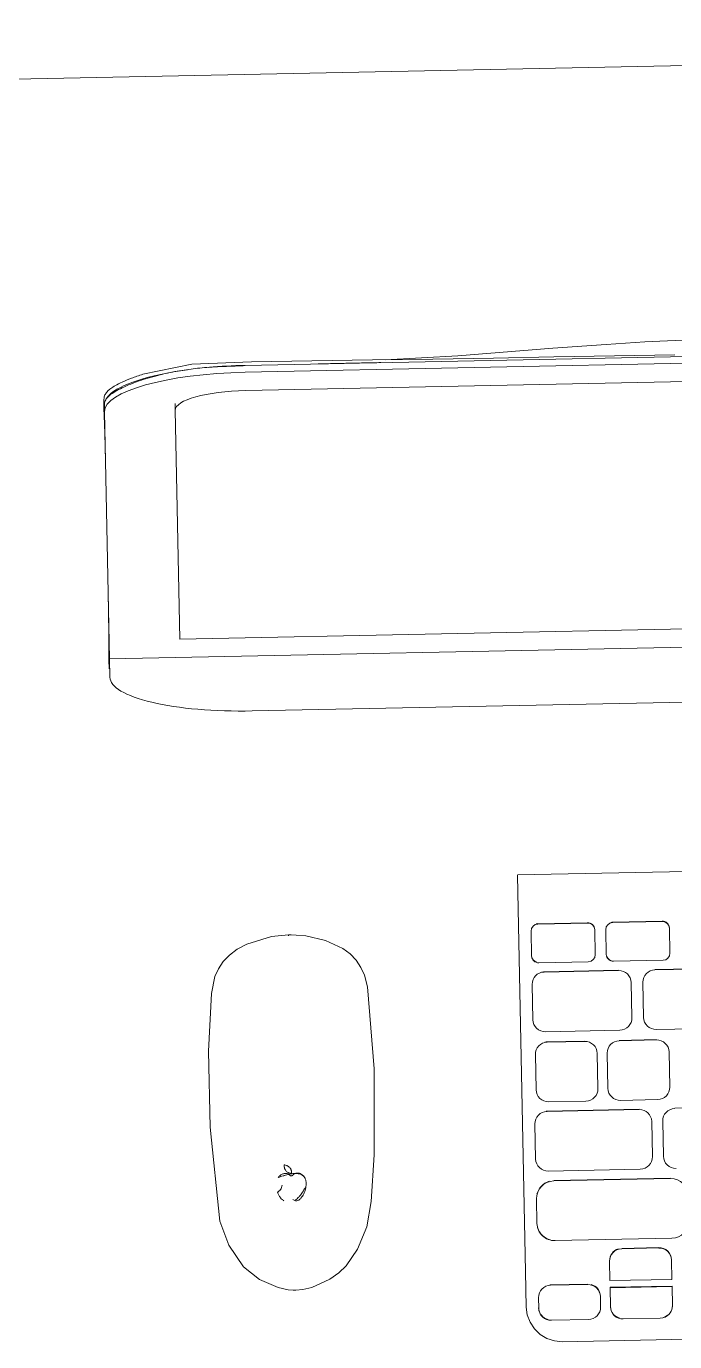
# Model space of a CAD drawing. Header units: metres. Extents: x -71 to 881, y -503 to 661.
# Drawn here: x 204.7921 to 204.9753, y -243.2689 to -242.8971 of the extents above; entities that cross this region are included whole.
import ezdxf

# ---------------------------------------------------------------- set-up
doc = ezdxf.new("R2010")
doc.units = ezdxf.units.M
doc.layers.add('07. Mobiliário', color=51, linetype='Continuous', lineweight=5)

msp = doc.modelspace()

# ---------------------------------------------------------------- linework, layer by layer
at = {"layer": '07. Mobiliário'}
msp.add_line((202.91479, -242.94997), (205.52692, -242.89713), dxfattribs=at)
at = {"layer": '07. Mobiliário', "lineweight": 5}
for p, q in [((205.30182, -242.98388), (204.85391, -242.99295)), ((204.85395, -242.99488), (205.30186, -242.98582)), ((204.85406, -243.00005), (205.30196, -242.99099)), ((205.30196, -242.99099), (204.85406, -243.00005)), ((204.81417, -243.00604), (204.81413, -243.00411)), ((204.83416, -243.00563), (204.83413, -243.0037)), ((204.81558, -243.0759), (204.81417, -243.00604)), ((204.83547, -243.07032), (204.83416, -243.00563)), ((204.83416, -243.00563), (204.83547, -243.07032)), ((205.32337, -243.06045), (204.83547, -243.07032)), ((204.83547, -243.07032), (205.32337, -243.06045)), ((205.34347, -243.06522), (204.81558, -243.0759)), ((204.81558, -243.0759), (205.34347, -243.06522)), ((204.8154, -243.07624), (204.81543, -243.07732)), ((204.81569, -243.08108), (204.81558, -243.0759)), ((205.3038, -243.08156), (204.85589, -243.09062)), ((204.93084, -243.13697), (205.23078, -243.1309)), ((204.93084, -243.13699), (204.93104, -243.14662)), ((204.93104, -243.14663), (204.93311, -243.24907)), ((204.97174, -243.15002), (204.95774, -243.1503)), ((204.93482, -243.15984), (204.93468, -243.15285)), ((204.95064, -243.15045), (204.93664, -243.15073)), ((204.93664, -243.15083), (204.95064, -243.15055)), ((204.95268, -243.15249), (204.95282, -243.15948)), ((204.95593, -243.15941), (204.95578, -243.15243)), ((204.95774, -243.1504), (204.97174, -243.15012)), ((204.97378, -243.15206), (204.97392, -243.15905)), ((204.97196, -243.16107), (204.95797, -243.16136)), ((204.95086, -243.1615), (204.93686, -243.16178)), ((204.95941, -243.16387), (204.93837, -243.1643)), ((204.93837, -243.1644), (204.95941, -243.16397)), ((204.98021, -243.16346), (204.96966, -243.16367)), ((204.96967, -243.16377), (204.98021, -243.16356)), ((204.93499, -243.16789), (204.93498, -243.16779)), ((204.93519, -243.17786), (204.93499, -243.16789)), ((204.96298, -243.16727), (204.96298, -243.16737)), ((204.96298, -243.16737), (204.96318, -243.17729)), ((204.96628, -243.16727), (204.96628, -243.16717)), ((204.96648, -243.17723), (204.96628, -243.16727)), ((204.95975, -243.18084), (204.93876, -243.18126)), ((204.98055, -243.18042), (204.97005, -243.18063)), ((204.94981, -243.1839), (204.93927, -243.18411)), ((204.93927, -243.18421), (204.94982, -243.184)), ((204.97011, -243.18349), (204.95957, -243.1837)), ((204.95957, -243.1838), (204.97011, -243.18359)), ((204.97368, -243.18689), (204.97368, -243.18699)), ((204.97368, -243.18699), (204.97388, -243.19691)), ((204.93589, -243.18771), (204.93589, -243.18761)), ((204.93609, -243.19767), (204.93589, -243.18771)), ((204.95338, -243.1873), (204.95339, -243.1874)), ((204.95339, -243.1874), (204.95359, -243.19732)), ((204.95618, -243.1873), (204.95618, -243.1872)), ((204.95639, -243.19726), (204.95618, -243.1873)), ((204.95016, -243.20086), (204.93966, -243.20107)), ((204.97045, -243.20045), (204.95996, -243.20066)), ((204.96525, -243.20315), (204.93921, -243.20368)), ((204.93921, -243.20378), (204.96525, -243.20325)), ((204.9858, -243.20269), (204.97526, -243.20291)), ((204.93578, -243.20732), (204.93578, -243.20722)), ((204.93598, -243.21724), (204.93578, -243.20732)), ((204.96877, -243.20651), (204.96878, -243.20661)), ((204.96878, -243.20661), (204.96898, -243.21657)), ((204.97188, -243.2065), (204.97187, -243.2064)), ((204.97208, -243.21647), (204.97188, -243.2065)), ((204.96555, -243.22012), (204.93955, -243.22064)), ((204.9741, -243.22268), (204.94111, -243.22335)), ((204.94111, -243.22345), (204.9741, -243.22278)), ((204.93621, -243.22851), (204.93621, -243.22841)), ((204.93635, -243.23545), (204.93621, -243.22851)), ((204.97444, -243.23964), (204.94145, -243.24031)), ((204.9708, -243.24229), (204.9603, -243.2425)), ((204.9603, -243.2426), (204.9708, -243.24238)), ((204.95687, -243.24614), (204.95687, -243.24604)), ((204.95698, -243.2516), (204.95687, -243.24614)), ((204.97437, -243.24569), (204.97437, -243.24579)), ((204.97437, -243.24579), (204.97448, -243.25125)), ((204.93311, -243.24907), (204.93331, -243.25907)), ((204.95072, -243.25261), (204.9402, -243.25282)), ((204.94021, -243.25292), (204.95072, -243.2527)), ((204.97448, -243.25125), (204.95698, -243.2516)), ((204.97452, -243.25315), (204.95702, -243.2535)), ((204.95702, -243.2536), (204.97452, -243.25325)), ((204.95702, -243.2536), (204.95702, -243.2535)), ((204.95713, -243.25904), (204.95702, -243.2536)), ((204.97452, -243.25315), (204.97452, -243.25325)), ((204.97452, -243.25325), (204.97463, -243.25868)), ((204.93678, -243.25646), (204.93677, -243.25636)), ((204.93684, -243.25941), (204.93678, -243.25646)), ((204.95427, -243.25599), (204.95427, -243.25609)), ((204.95427, -243.25609), (204.95433, -243.25905)), ((204.9509, -243.2626), (204.94041, -243.26281)), ((204.94351, -243.26886), (205.22345, -243.2632)), ((204.9712, -243.26223), (204.9607, -243.26244))]:
    msp.add_line(p, q, dxfattribs=at)
at = {"layer": '07. Mobiliário', "lineweight": 5, "flags": 128}
for points in [[(204.8935, -242.99138), (204.91403, -242.99028), (204.94087, -242.98811), (204.95587, -242.98701), (204.96679, -242.98634), (204.98825, -242.98532), (205.03473, -242.98413), (205.2341, -242.98336), (205.2622, -242.98392)], [(204.97532, -242.98994), (204.95823, -242.99026), (204.94114, -242.99057), (204.92405, -242.99087), (204.90696, -242.99116), (204.88986, -242.99143), (204.87278, -242.99171), (204.85568, -242.99198), (204.83881, -242.99258), (204.825, -242.99547)], [(204.81397, -243.00376), (204.81397, -243.00396), (204.81401, -243.00562)], [(204.86617, -243.15392), (204.86139, -243.15438), (204.85433, -243.15649), (204.85165, -243.15795), (204.84945, -243.15962), (204.84772, -243.16145), (204.84636, -243.16348), (204.84535, -243.1657), (204.84438, -243.17042), (204.84357, -243.18672), (204.84403, -243.20824), (204.84677, -243.23485), (204.84928, -243.24162), (204.85344, -243.24774), (204.85791, -243.25127), (204.86321, -243.25359), (204.86602, -243.25418), (204.86744, -243.25431), (204.8682, -243.25432)], [(204.8682, -243.25432), (204.87019, -243.25413), (204.87277, -243.25352), (204.87787, -243.25117), (204.88036, -243.2494), (204.88247, -243.2474), (204.88568, -243.24276), (204.88824, -243.23641), (204.88954, -243.22921), (204.89033, -243.21603), (204.89033, -243.19172), (204.88847, -243.16856), (204.88762, -243.16526), (204.88661, -243.16309), (204.88523, -243.16106), (204.88353, -243.15928), (204.88154, -243.15778), (204.8766, -243.15544), (204.87107, -243.1542), (204.86829, -243.15396), (204.8669, -243.15392), (204.86617, -243.15392)], [(204.94351, -243.26886), (204.94128, -243.26866), (204.93915, -243.26796), (204.93723, -243.26681), (204.93562, -243.26526), (204.93439, -243.26339), (204.93361, -243.26129), (204.93331, -243.25907)]]:
    msp.add_lwpolyline(points, dxfattribs=at)
at = {"layer": '07. Mobiliário', "lineweight": 5, "extrusion": (0, 0, -1)}
for centre, major_axis, ratio, start_param, end_param in [((204.85412, -243.0033), (-0.03999, -0.00081), 0.258819, 1.308997, 1.570796), ((204.85416, -243.00523), (-0.03999, -0.00081), 0.258819, 0, 1.570796), ((204.85412, -243.0033), (-0.03999, -0.00081), 0.258819, 0.261799, 1.151282), ((204.85416, -243.00523), (-0.02, -0.0004), 0.258819, 0, 1.570796), ((204.85416, -243.00523), (-0.02, -0.0004), 0.258819, 0, 1.570796), ((204.85412, -243.0033), (-0.03999, -0.00081), 0.258819, 0, 0.258223), ((204.85568, -243.08027), (0.03999, 0.00081), 0.258819, 1.570796, 3.141593), ((204.97178, -243.152), (-0.002, -0.00004), 0.992229, 1.570796, 3.141593), ((204.93668, -243.15281), (-0.002, -0.00004), 0.992229, 0, 1.570796), ((204.93668, -243.15271), (0.002, 0.00004), 0.992229, 4.45059, 4.712389), ((204.95068, -243.15243), (-0.002, -0.00004), 0.992229, 1.570796, 3.141593), ((204.95068, -243.15253), (-0.002, -0.00004), 0.992229, 1.570796, 3.141593), ((204.95778, -243.15239), (-0.002, -0.00004), 0.992229, 0, 1.570796), ((204.95778, -243.15229), (0.002, 0.00004), 0.992229, 4.45059, 4.712389), ((204.97178, -243.1521), (0.002, 0.00004), 0.992229, 4.712389, 6.283185), ((204.93682, -243.1597), (-0.002, -0.00004), 0.992229, 4.974188, 6.283185), ((204.93682, -243.1598), (0.002, 0.00004), 0.992229, 1.570796, 3.141593), ((204.95082, -243.15952), (-0.002, -0.00004), 0.992229, 3.141593, 4.712389), ((204.95792, -243.15927), (-0.002, -0.00004), 0.992229, 4.974188, 6.283185), ((204.95793, -243.15937), (0.002, 0.00004), 0.992229, 1.570796, 3.141593), ((204.97192, -243.15909), (-0.002, -0.00004), 0.992229, 3.141593, 4.712389), ((204.93844, -243.16782), (0.00345, 0.00007), 0.992229, 3.141593, 4.712389), ((204.93844, -243.16772), (-0.00345, -0.00007), 0.992229, 1.520519, 1.570796), ((204.95948, -243.16744), (0.0035, 0.00007), 0.992229, 4.712389, 6.283185), ((204.96974, -243.1672), (0.00345, 0.00007), 0.992229, 3.141593, 4.712389), ((204.93869, -243.17779), (0.0035, 0.00007), 0.992229, 1.570796, 3.141593), ((204.95968, -243.17736), (-0.0035, -0.00007), 0.992229, 3.141593, 4.712389), ((204.96998, -243.17716), (0.0035, 0.00007), 0.992229, 1.570796, 3.141593), ((204.93934, -243.18764), (-0.00345, -0.00007), 0.992229, 0, 1.570796), ((204.93934, -243.18754), (-0.00345, -0.00007), 0.992229, 1.373366, 1.570796), ((204.94989, -243.18747), (0.0035, 0.00007), 0.992229, 4.712389, 6.283185), ((204.95964, -243.18723), (-0.00345, -0.00007), 0.992229, 0, 1.570796), ((204.97018, -243.18706), (0.0035, 0.00007), 0.992229, 4.712389, 6.283185), ((204.93959, -243.1976), (-0.0035, -0.00007), 0.992229, 4.712389, 6.283185), ((204.95009, -243.19739), (-0.0035, -0.00007), 0.992229, 3.141593, 4.712389), ((204.95989, -243.19719), (0.0035, 0.00007), 0.992229, 1.570796, 3.141593), ((204.97038, -243.19698), (-0.0035, -0.00007), 0.992229, 3.141593, 4.712389), ((204.93928, -243.20725), (0.0035, 0.00007), 0.992229, 3.141593, 4.712389), ((204.93928, -243.20715), (-0.0035, -0.00007), 0.992229, 1.508034, 1.570796), ((204.96532, -243.20668), (0.00345, 0.00007), 0.992229, 4.712389, 6.283185), ((204.97533, -243.20643), (-0.00345, -0.00007), 0.992229, 0, 1.570796), ((204.96548, -243.21664), (-0.0035, -0.00007), 0.992229, 3.141593, 4.712389), ((204.97558, -243.2164), (0.0035, 0.00007), 0.992229, 1.570796, 3.141593), ((204.93948, -243.21717), (0.0035, 0.00007), 0.992229, 1.570796, 3.141593), ((204.94121, -243.22841), (-0.005, -0.0001), 0.992229, 0, 1.570796), ((204.94121, -243.22831), (-0.005, -0.0001), 0.992229, 0.261799, 1.308997), ((204.9742, -243.22774), (0.005, 0.0001), 0.992229, 4.712389, 6.283185), ((204.94135, -243.23535), (0.005, 0.0001), 0.992229, 1.570796, 3.141593), ((204.97434, -243.23468), (-0.005, -0.0001), 0.992229, 3.141593, 4.712389), ((204.94135, -243.23525), (-0.005, -0.0001), 0.992229, 4.974188, 6.021386), ((204.96037, -243.24607), (-0.0035, -0.00007), 0.992229, 0, 1.570751), ((204.96037, -243.24597), (-0.0035, -0.00007), 0.992229, 0, 1.308959), ((204.97087, -243.24576), (0.0035, 0.00007), 0.992229, 4.712343, 6.283185), ((204.97087, -243.24586), (-0.0035, -0.00007), 0.992229, 1.570751, 3.141593), ((204.94028, -243.25639), (-0.0035, -0.00007), 0.992229, 0, 1.570796), ((204.94027, -243.25629), (-0.0035, -0.00007), 0.992229, 1.508034, 1.570796), ((204.95079, -243.25616), (0.00348, 0.00007), 0.992229, 4.712389, 6.283185), ((204.95079, -243.25606), (0.00348, 0.00007), 0.992229, 4.974188, 6.283185), ((204.94033, -243.25924), (0.0035, 0.00007), 0.992229, 1.832596, 3.141593), ((204.94034, -243.25934), (0.0035, 0.00007), 0.992229, 1.570796, 3.141593), ((204.95083, -243.25912), (-0.0035, -0.00007), 0.992229, 3.141593, 4.712389), ((204.96063, -243.25887), (0.0035, 0.00007), 0.992229, 1.832596, 3.141593), ((204.96063, -243.25897), (0.0035, 0.00007), 0.992229, 1.570796, 3.141593), ((204.97113, -243.25876), (-0.0035, -0.00007), 0.992229, 3.141593, 4.712389), ((204.97113, -243.25866), (-0.0035, -0.00007), 0.992229, 3.141593, 4.45059)]:
    msp.add_ellipse(centre, major_axis=major_axis, ratio=ratio, start_param=start_param, end_param=end_param, dxfattribs=at)
at = {"layer": '07. Mobiliário', "lineweight": 5}
for points, knots in [([(204.85331, -242.99306), (204.85232, -242.99309), (204.85005, -242.99317), (204.84682, -242.99329), (204.84377, -242.99346), (204.84107, -242.99369), (204.83864, -242.99398), (204.83608, -242.99436), (204.83339, -242.99484), (204.8297, -242.99563), (204.82689, -242.99639), (204.82507, -242.99698)], [0.93690845, 0.93690845, 0.93690845, 0.93690845, 0.94181034, 0.94827586, 0.95474138, 0.9612069, 0.96767241, 0.97413793, 0.98060345, 0.98706897, 1, 1, 1, 1]), ([(204.89224, -242.99217), (204.89076, -242.9922), (204.88782, -242.99226), (204.88349, -242.99235), (204.87983, -242.99243), (204.87686, -242.99249), (204.87532, -242.99252), (204.87457, -242.99254)], [0.86206897, 0.86206897, 0.86206897, 0.86206897, 0.87068966, 0.87931034, 0.88793103, 0.89224138, 0.89655172, 0.89655172, 0.89655172, 0.89655172]), ([(204.825, -242.99547), (204.82384, -242.99583), (204.82168, -242.99659), (204.81908, -242.99768), (204.81715, -242.99867), (204.81581, -242.99952), (204.81506, -243.00017), (204.81466, -243.00064), (204.81439, -243.00107), (204.81417, -243.00156), (204.81402, -243.00221), (204.81396, -243.00294), (204.81396, -243.00348), (204.81397, -243.00376), (204.81397, -243.00376)], [0, 0, 0, 0, 0.0147059, 0.0294118, 0.0441176, 0.0588235, 0.0735294, 0.0882353, 0.1029412, 0.1176471, 0.1323529, 0.1470588, 0.1617647, 0.1620737, 0.1620737, 0.1620737, 0.1620737]), ([(204.82507, -242.99698), (204.82314, -242.9976), (204.82042, -242.99865), (204.81756, -243.00009), (204.81591, -243.00114), (204.81478, -243.00215), (204.81419, -243.00322), (204.814, -243.00442), (204.814, -243.00572), (204.81406, -243.00693), (204.8141, -243.00804), (204.81414, -243.00892), (204.81416, -243.00965), (204.81418, -243.01023), (204.8142, -243.01084), (204.81423, -243.01161), (204.81426, -243.01254), (204.81429, -243.01363), (204.81432, -243.01475), (204.81435, -243.0159), (204.81438, -243.01703), (204.8144, -243.01815), (204.81442, -243.0189), (204.81443, -243.01928)], [0, 0, 0, 0, 0.025, 0.0375, 0.05, 0.0625, 0.075, 0.0875, 0.1, 0.1125, 0.125, 0.1375, 0.14375, 0.15, 0.15625, 0.1625, 0.175, 0.1875, 0.2, 0.2125, 0.225, 0.2375, 0.25, 0.25, 0.25, 0.25]), ([(204.81518, -243.05607), (204.8152, -243.05763), (204.81525, -243.05995), (204.81529, -243.06266), (204.81531, -243.0642), (204.81533, -243.06536), (204.81535, -243.06652), (204.81536, -243.06766), (204.81538, -243.06879), (204.81539, -243.06995), (204.8154, -243.07108), (204.81541, -243.07219), (204.81542, -243.07329), (204.81542, -243.07443), (204.81542, -243.07554), (204.81542, -243.07658), (204.81543, -243.07762), (204.81546, -243.07832), (204.8155, -243.07867)], [0.65, 0.65, 0.65, 0.65, 0.7, 0.725, 0.7375, 0.75, 0.7625, 0.775, 0.7875, 0.8, 0.8125, 0.825, 0.8375, 0.85, 0.8625, 0.875, 0.8875, 0.9, 0.9, 0.9, 0.9]), ([(204.86617, -243.15392), (204.86617, -243.15392), (204.86618, -243.15396), (204.86618, -243.15411), (204.86618, -243.15417)], [-0.8786399, -0.8786399, -0.8786399, -0.8786399, -0.5, 0, 0, 0, 0]), ([(204.86698, -243.22136), (204.86689, -243.22135), (204.86673, -243.22131), (204.86648, -243.22124), (204.86626, -243.22116), (204.86598, -243.22103), (204.86568, -243.22084), (204.86539, -243.22055), (204.8652, -243.22027), (204.86508, -243.22001), (204.86501, -243.2198), (204.86495, -243.21959), (204.86491, -243.21927), (204.8649, -243.21904), (204.8649, -243.21884)], [0, 0, 0, 0, 0.0625, 0.125, 0.1875, 0.25, 0.375, 0.5, 0.625, 0.6875, 0.75, 0.8125, 0.875, 1, 1, 1, 1]), ([(204.8649, -243.21884), (204.8652, -243.21891), (204.86579, -243.21907), (204.86654, -243.21962), (204.86695, -243.22025), (204.86702, -243.22089), (204.867, -243.22121), (204.86698, -243.22136)], [0, 0, 0, 0, 0.25, 0.5, 0.75, 0.875, 1, 1, 1, 1]), ([(204.86698, -243.22136), (204.86682, -243.22134), (204.86651, -243.22127), (204.86604, -243.22111), (204.86568, -243.22087), (204.86529, -243.22045), (204.86498, -243.21973), (204.86492, -243.21914), (204.8649, -243.21884)], [0, 0, 0, 0, 0.125, 0.25, 0.375, 0.5, 0.75, 1, 1, 1, 1]), ([(204.86673, -243.21995), (204.86677, -243.22), (204.86682, -243.22011), (204.86689, -243.22028), (204.86695, -243.22045), (204.867, -243.22069), (204.86703, -243.22099), (204.867, -243.22122), (204.86698, -243.22136)], [0.6, 0.6, 0.6, 0.6, 0.65, 0.7, 0.75, 0.8, 0.9, 1, 1, 1, 1]), ([(204.86324, -243.22245), (204.86342, -243.22222), (204.86384, -243.22179), (204.86443, -243.22146), (204.86494, -243.22135), (204.86537, -243.22131), (204.86578, -243.22136), (204.86612, -243.22151), (204.86635, -243.22167), (204.86651, -243.22181), (204.86665, -243.22191), (204.86682, -243.22202), (204.86699, -243.22205), (204.86714, -243.22197), (204.86727, -243.22186), (204.86739, -243.22174), (204.86751, -243.22163), (204.86772, -243.22147), (204.86801, -243.22134), (204.86834, -243.22124), (204.8686, -243.22121), (204.86884, -243.22121), (204.86905, -243.22124), (204.86931, -243.2213), (204.86959, -243.22141), (204.86987, -243.22158), (204.87012, -243.22178), (204.87042, -243.22207), (204.87069, -243.22243), (204.8709, -243.22285), (204.87101, -243.22317), (204.87108, -243.22351), (204.87112, -243.22398), (204.87113, -243.22463), (204.87108, -243.22515), (204.87103, -243.2254)], [0, 0, 0, 0, 0.0178571, 0.0357143, 0.0446429, 0.0535714, 0.0625, 0.0714286, 0.0803571, 0.0848214, 0.0892857, 0.09375, 0.0982143, 0.1026786, 0.1071429, 0.1116071, 0.1160714, 0.1205357, 0.1339286, 0.1428571, 0.1517857, 0.1607143, 0.1696429, 0.1785714, 0.1964286, 0.2142857, 0.2321429, 0.25, 0.2857143, 0.3035714, 0.3214286, 0.3392857, 0.3571429, 0.3928571, 0.4285638, 0.4285638, 0.4285638, 0.4285638]), ([(204.86324, -243.22245), (204.86351, -243.22237), (204.86397, -243.2222), (204.86454, -243.22204), (204.86499, -243.22192), (204.86543, -243.2218), (204.86595, -243.22165), (204.86654, -243.2215), (204.86709, -243.22139), (204.8676, -243.22133), (204.86808, -243.22132), (204.86851, -243.22134), (204.86904, -243.2214), (204.8695, -243.22151), (204.86988, -243.22169), (204.87023, -243.22191), (204.87051, -243.22218), (204.87072, -243.22246), (204.8708, -243.22258), (204.87083, -243.22262)], [0, 0, 0, 0, 0.0208333, 0.0416667, 0.0520833, 0.0625, 0.0833333, 0.1041667, 0.125, 0.1458333, 0.1666667, 0.1875, 0.2083333, 0.25, 0.2708333, 0.2916667, 0.3333333, 0.3541667, 0.3622984, 0.3622984, 0.3622984, 0.3622984]), ([(204.86304, -243.22662), (204.86311, -243.22659), (204.86323, -243.22651), (204.86346, -243.22635), (204.8637, -243.22612), (204.86396, -243.22578), (204.86411, -243.22552), (204.86416, -243.22539)], [0, 0, 0, 0, 0.0416667, 0.0833333, 0.1666667, 0.25, 0.3333333, 0.3333333, 0.3333333, 0.3333333]), ([(204.86484, -243.22903), (204.86483, -243.22902), (204.86477, -243.22899), (204.86461, -243.22889), (204.86428, -243.22865), (204.86386, -243.22821), (204.86342, -243.22751), (204.86317, -243.22693), (204.86304, -243.22662)], [0.8417478, 0.8417478, 0.8417478, 0.8417478, 0.84375, 0.8541667, 0.875, 0.9166667, 0.9583333, 1, 1, 1, 1]), ([(204.87104, -243.22507), (204.87098, -243.22519), (204.87083, -243.22547), (204.87053, -243.22598), (204.87016, -243.22656), (204.86973, -243.22716), (204.86934, -243.22765), (204.86902, -243.228), (204.86871, -243.22832), (204.86835, -243.22864), (204.8681, -243.22884), (204.86799, -243.22893)], [0.5045827, 0.5045827, 0.5045827, 0.5045827, 0.5208333, 0.5416667, 0.5625, 0.5833333, 0.6041667, 0.6145833, 0.625, 0.6458333, 0.663405, 0.663405, 0.663405, 0.663405])]:
    msp.add_open_spline(points, degree=3, knots=knots, dxfattribs=at)
for points in [[(204.86617, -243.15393), (204.86617, -243.15392), (204.86617, -243.15392), (204.86617, -243.15392)], [(204.86561, -243.21905), (204.86566, -243.21907), (204.86577, -243.21913), (204.86594, -243.21921), (204.86609, -243.21931), (204.86619, -243.21938), (204.86624, -243.21942)], [(204.86304, -243.22662), (204.86337, -243.22641), (204.86405, -243.2259), (204.8643, -243.22504), (204.86432, -243.22461)], [(204.87103, -243.2254), (204.87099, -243.22564), (204.87088, -243.22611), (204.87063, -243.22677), (204.87029, -243.22744), (204.86988, -243.22807), (204.86938, -243.22864), (204.8688, -243.22903), (204.86814, -243.22916), (204.86765, -243.2288), (204.86741, -243.22867)]]:
    msp.add_open_spline(points, degree=3, dxfattribs=at)

doc.saveas('drawing.dxf')
